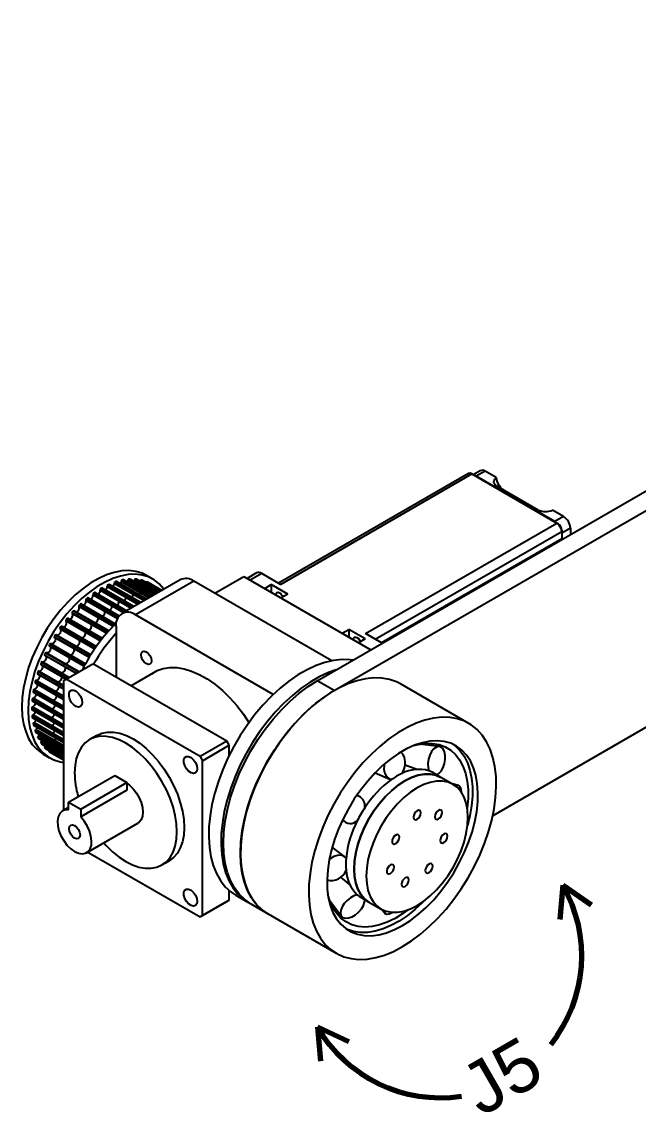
# Model space of a CAD drawing. Header units: millimetres. Extents: x 228 to 8791, y 273 to 5008.
# Drawn here: x 887.6 to 1066.4, y 679.2 to 996.6 of the extents above; entities that cross this region are included whole.
import ezdxf

# ---------------------------------------------------------------- set-up
doc = ezdxf.new("R2010")
doc.units = ezdxf.units.MM
doc.layers.add('Joint Direction', color=5, linetype='Continuous', lineweight=70)
doc.styles.get("Standard").update_dxf_attribs({"font": 'arial.ttf'})

msp = doc.modelspace()

# ---------------------------------------------------------------- linework, layer by layer
at = {"color": 7, "linetype": 'Continuous', "lineweight": 25}
for p, q in [((973.283, 805.497), (1304.385, 996.638)), ((978.232, 802.639), (1309.335, 993.781)), ((1017.149, 865.58), (962.055, 833.775)), ((962.641, 833.437), (1018.149, 865.481)), ((1018.149, 865.481), (1042.827, 851.234)), ((1020.602, 866.415), (1018.566, 865.24)), ((1022.002, 866.277), (1019.457, 864.807)), ((1042.226, 851.663), (1019.457, 864.807)), ((1025.197, 864.432), (1022.002, 866.277)), ((1037.429, 855.017), (1025.267, 862.038)), ((1044.771, 853.133), (1041.576, 854.977)), ((987.319, 819.19), (1042.827, 851.234)), ((1044.771, 853.133), (1042.226, 851.663)), ((1043.18, 851.03), (1042.827, 851.234)), ((990.147, 817.557), (1044.241, 848.785)), ((1046.751, 849.703), (1044.241, 848.254)), ((1044.241, 849.193), (1044.241, 846.744)), ((1046.751, 849.703), (1046.751, 847.909)), ((991.915, 816.537), (1044.241, 846.744)), ((1044.241, 847.152), (1044.287, 846.486)), ((1044.241, 846.744), (1044.25, 846.465)), ((918.544, 834.962), (926.183, 830.552)), ((918.936, 834.987), (926.4, 830.678)), ((926.407, 830.682), (918.957, 834.982)), ((920.43, 834.97), (927.133, 831.101)), ((925.529, 834.969), (923.691, 836.03)), ((943.572, 830.879), (951.999, 835.743)), ((951.999, 835.743), (988.838, 814.476)), ((955.661, 836.749), (952.959, 835.189)), ((957.161, 836.6), (953.837, 834.682)), ((962.641, 833.437), (957.161, 836.6)), ((910.278, 832.013), (910.283, 831.738)), ((910.278, 832.013), (919.495, 826.692)), ((910.348, 832.137), (919.637, 826.774)), ((910.777, 832.385), (920.067, 827.022)), ((920.095, 827.038), (910.826, 832.389)), ((912.373, 833.13), (912.353, 832.841)), ((912.353, 832.841), (921.25, 827.705)), ((912.373, 833.13), (921.511, 827.855)), ((912.451, 833.249), (921.653, 827.937)), ((912.877, 833.444), (922.035, 828.158)), ((922.056, 828.17), (912.919, 833.445)), ((914.449, 833.984), (914.404, 833.684)), ((914.404, 833.684), (923.006, 828.719)), ((914.449, 833.984), (923.288, 828.881)), ((914.533, 834.097), (923.428, 828.962)), ((914.953, 834.236), (923.758, 829.153)), ((923.774, 829.162), (914.987, 834.234)), ((916.483, 834.564), (916.413, 834.257)), ((916.413, 834.257), (924.507, 829.585)), ((916.483, 834.564), (924.807, 829.758)), ((933.503, 834.779), (916.533, 824.982)), ((916.571, 834.67), (924.943, 829.837)), ((916.98, 834.752), (925.219, 829.996)), ((925.229, 830.002), (917.007, 834.749)), ((918.451, 834.865), (918.358, 834.554)), ((918.358, 834.554), (925.736, 830.295)), ((918.451, 834.865), (926.052, 830.477)), ((920.217, 834.571), (920.101, 834.322)), ((920.333, 834.883), (920.217, 834.571)), ((920.217, 834.571), (926.681, 830.84)), ((920.333, 834.883), (927.008, 831.029)), ((937.503, 834.382), (920.532, 824.586)), ((920.801, 834.937), (927.29, 831.191)), ((927.293, 831.193), (920.815, 834.933)), ((921.97, 834.309), (921.955, 834.275)), ((922.108, 834.617), (921.97, 834.309)), ((921.97, 834.309), (927.33, 831.215)), ((922.108, 834.617), (927.666, 831.409)), ((922.207, 834.694), (927.782, 831.476)), ((922.554, 834.604), (922.562, 834.6)), ((922.554, 834.604), (927.877, 831.531)), ((927.878, 831.531), (922.562, 834.6)), ((923.756, 834.072), (923.692, 833.948)), ((923.756, 834.072), (928.018, 831.612)), ((923.857, 834.137), (928.125, 831.674)), ((924.176, 833.99), (924.178, 833.989)), ((924.176, 833.99), (928.156, 831.692)), ((928.157, 831.692), (924.178, 833.989)), ((977.49, 811.299), (937.503, 834.382)), ((958.027, 832.263), (959.936, 833.365)), ((964.709, 830.61), (959.936, 833.365)), ((959.936, 833.365), (959.936, 831.161)), ((906.119, 829.038), (906.174, 828.799)), ((906.119, 829.038), (915.367, 823.699)), ((906.172, 829.167), (915.432, 823.822)), ((906.174, 828.799), (915.291, 823.536)), ((906.592, 829.513), (915.708, 824.25)), ((915.736, 824.285), (906.656, 829.527)), ((908.185, 830.644), (908.215, 830.385)), ((908.185, 830.644), (917.263, 825.403)), ((908.215, 830.385), (917.054, 825.283)), ((908.247, 830.771), (917.404, 825.485)), ((908.674, 831.069), (917.876, 825.757)), ((917.912, 825.778), (908.731, 831.079)), ((910.283, 831.738), (919.259, 826.556)), ((915.763, 828.574), (915.758, 828.849)), ((917.833, 829.678), (917.853, 829.967)), ((919.884, 830.521), (919.929, 830.82)), ((921.893, 831.094), (921.963, 831.401)), ((923.838, 831.391), (923.931, 831.701)), ((925.581, 831.158), (925.697, 831.408)), ((925.697, 831.408), (925.813, 831.719)), ((927.534, 831.332), (927.588, 831.454)), ((964.709, 830.61), (962.8, 829.508)), ((902.58, 825.746), (912.737, 819.883)), ((912.78, 819.931), (902.658, 825.774)), ((904.101, 827.213), (904.18, 826.996)), ((904.101, 827.213), (914.174, 821.398)), ((904.145, 827.343), (914.273, 821.496)), ((904.18, 826.996), (914.066, 821.289)), ((904.553, 827.732), (914.673, 821.89)), ((914.713, 821.929), (904.624, 827.753)), ((911.654, 825.635), (911.599, 825.875)), ((913.696, 827.222), (913.665, 827.48)), ((900.299, 822.989), (900.424, 822.823)), ((900.299, 822.989), (910.435, 817.137)), ((900.323, 823.115), (910.51, 817.234)), ((900.424, 822.823), (910.384, 817.072)), ((900.695, 823.578), (910.878, 817.699)), ((910.924, 817.757), (900.78, 823.613)), ((902.154, 825.189), (902.256, 824.997)), ((902.154, 825.189), (912.264, 819.353)), ((902.188, 825.318), (912.351, 819.452)), ((902.256, 824.997), (912.186, 819.264)), ((909.66, 823.833), (909.581, 824.05)), ((960.519, 801.502), (920.532, 824.586)), ((898.556, 820.635), (898.702, 820.497)), ((898.556, 820.635), (908.708, 814.774)), ((898.57, 820.758), (908.773, 814.868)), ((898.702, 820.497), (908.682, 814.736)), ((898.918, 821.25), (909.118, 815.362)), ((909.166, 815.43), (899.009, 821.294)), ((905.904, 819.659), (905.779, 819.825)), ((907.737, 821.833), (907.634, 822.026)), ((914.876, 821.319), (914.876, 806.557)), ((980.513, 819.282), (982.422, 820.384)), ((987.195, 817.629), (982.422, 820.384)), ((982.422, 820.384), (982.422, 818.18)), ((992.161, 816.395), (987.319, 819.19)), ((895.764, 816.22), (905.973, 810.326)), ((895.864, 816.282), (896.04, 816.193)), ((895.864, 816.282), (906.023, 810.417)), ((896.04, 816.193), (906.029, 810.427)), ((896.945, 818.154), (897.11, 818.047)), ((896.945, 818.154), (907.104, 812.29)), ((896.949, 818.272), (907.158, 812.379)), ((897.11, 818.047), (907.099, 812.28)), ((897.268, 818.788), (907.477, 812.895)), ((907.526, 812.974), (897.365, 818.841)), ((904.182, 817.334), (904.036, 817.471)), ((987.195, 817.629), (985.286, 816.527)), ((894.17, 813.026), (903.409, 807.693)), ((894.177, 812.926), (903.325, 807.645)), ((894.422, 813.573), (904.008, 808.039)), ((894.522, 813.647), (894.714, 813.589)), ((894.522, 813.647), (904.122, 808.104)), ((894.714, 813.589), (904.168, 808.131)), ((895.477, 815.686), (905.685, 809.792)), ((895.48, 815.576), (905.641, 809.709)), ((901.52, 813.029), (901.344, 813.118)), ((902.591, 814.883), (902.425, 814.991)), ((893.042, 810.323), (900.504, 806.016)), ((893.054, 810.232), (900.431, 805.973)), ((893.257, 810.876), (901.09, 806.354)), ((893.354, 810.961), (893.561, 810.935)), ((893.354, 810.961), (901.212, 806.425)), ((893.561, 810.935), (901.293, 806.471)), ((900.194, 810.425), (900.002, 810.483)), ((900.38, 805.944), (908.158, 810.434)), ((947.049, 787.983), (908.158, 810.434)), ((1101.092, 810.691), (1024.222, 766.315)), ((892.107, 807.606), (899.673, 803.238)), ((892.122, 807.524), (899.673, 803.165)), ((892.281, 808.159), (899.673, 803.892)), ((892.376, 808.254), (892.594, 808.261)), ((892.376, 808.254), (899.673, 804.041)), ((892.594, 808.261), (899.673, 804.175)), ((899.041, 807.772), (898.835, 807.797)), ((926.927, 808.455), (919.257, 804.027)), ((891.374, 804.904), (899.673, 800.113)), ((891.391, 804.832), (899.673, 800.051)), ((891.506, 805.452), (899.673, 800.738)), ((891.597, 805.555), (891.824, 805.595)), ((891.597, 805.555), (899.673, 800.893)), ((891.824, 805.595), (899.673, 801.064)), ((898.074, 805.097), (897.856, 805.09)), ((899.673, 805.536), (900.38, 805.944)), ((899.673, 805.536), (899.673, 767.896)), ((939.271, 783.493), (900.38, 805.944)), ((978.232, 802.639), (973.283, 805.497)), ((1017.28, 793.115), (997.481, 804.545)), ((890.588, 800.185), (899.673, 794.941)), ((890.668, 800.303), (890.907, 800.406)), ((890.668, 800.303), (899.673, 795.104)), ((890.851, 802.248), (899.673, 797.155)), ((890.87, 802.185), (899.673, 797.104)), ((890.907, 800.406), (899.673, 795.345)), ((890.94, 802.785), (899.673, 797.743)), ((891.025, 802.895), (891.26, 802.967)), ((891.025, 802.895), (899.673, 797.903)), ((891.26, 802.967), (899.673, 798.111)), ((897.304, 802.432), (897.077, 802.392)), ((890.456, 797.683), (899.673, 792.362)), ((890.456, 797.188), (899.673, 791.867)), ((890.477, 797.143), (899.673, 791.834)), ((890.528, 797.806), (890.769, 797.939)), ((890.528, 797.806), (899.673, 792.527)), ((890.544, 799.667), (899.673, 794.396)), ((890.564, 799.613), (899.673, 794.354)), ((890.769, 797.939), (899.673, 792.799)), ((896.387, 797.242), (896.148, 797.139)), ((896.74, 799.804), (896.505, 799.732)), ((890.544, 795.306), (899.673, 790.035)), ((890.588, 794.839), (899.673, 789.594)), ((890.608, 795.432), (890.848, 795.594)), ((890.608, 795.432), (899.673, 790.199)), ((890.609, 794.802), (899.673, 789.569)), ((890.848, 795.594), (899.673, 790.5)), ((896.249, 794.775), (896.008, 794.642)), ((890.851, 793.078), (899.673, 787.985)), ((890.907, 793.207), (891.144, 793.396)), ((890.907, 793.207), (899.673, 788.147)), ((890.94, 792.645), (899.673, 787.604)), ((890.959, 792.616), (899.673, 787.586)), ((891.144, 793.396), (899.673, 788.472)), ((891.374, 791.026), (899.673, 786.235)), ((891.421, 791.156), (891.652, 791.37)), ((891.421, 791.156), (899.673, 786.392)), ((891.506, 790.631), (899.673, 785.917)), ((891.523, 790.609), (899.673, 785.905)), ((891.652, 791.37), (899.673, 786.739)), ((896.329, 792.43), (896.088, 792.268)), ((892.107, 789.171), (899.673, 784.804)), ((892.144, 789.301), (892.367, 789.537)), ((892.144, 789.301), (899.673, 784.955)), ((892.281, 788.819), (899.673, 784.552)), ((892.296, 788.804), (899.673, 784.545)), ((892.367, 789.537), (899.673, 785.319)), ((893.042, 787.534), (899.673, 783.706)), ((893.07, 787.662), (893.281, 787.918)), ((893.07, 787.662), (899.673, 783.85)), ((893.44, 788.143), (893.281, 787.918)), ((893.281, 787.918), (899.673, 784.228)), ((896.624, 790.232), (896.387, 790.044)), ((897.132, 788.206), (896.901, 787.992)), ((909.326, 789.634), (907.205, 788.41)), ((947.049, 787.983), (939.271, 783.493)), ((947.756, 786.758), (947.049, 787.983)), ((893.257, 787.229), (899.673, 783.525)), ((893.268, 787.219), (899.673, 783.521)), ((893.757, 784.178), (895.595, 783.116)), ((894.17, 786.133), (899.673, 782.956)), ((894.187, 786.257), (894.385, 786.53)), ((894.187, 786.257), (899.673, 783.09)), ((894.407, 786.561), (894.385, 786.53)), ((894.385, 786.53), (899.673, 783.478)), ((894.422, 785.877), (894.429, 785.872)), ((894.422, 785.877), (899.673, 782.846)), ((894.429, 785.872), (899.673, 782.845)), ((895.477, 784.982), (899.673, 782.56)), ((895.484, 785.102), (895.559, 785.22)), ((895.484, 785.102), (899.673, 782.683)), ((895.764, 784.78), (895.766, 784.778)), ((895.764, 784.78), (899.673, 782.523)), ((895.766, 784.778), (899.673, 782.523)), ((897.847, 786.373), (897.624, 786.137)), ((898.761, 784.754), (898.55, 784.498)), ((898.761, 784.754), (898.92, 784.98)), ((939.978, 782.268), (947.756, 786.758)), ((947.756, 783.915), (947.756, 786.758)), ((1008.736, 786.382), (1002.961, 787.084)), ((896.947, 784.096), (896.944, 784.098)), ((896.947, 784.096), (899.673, 782.523)), ((899.673, 783.101), (899.667, 783.093)), ((939.271, 783.493), (939.978, 782.268)), ((939.978, 737.358), (939.978, 782.268)), ((901.087, 770.265), (914.522, 778.021)), ((914.522, 778.021), (918.058, 775.979)), ((990.079, 778.761), (994.309, 776.955)), ((1002.231, 779.777), (998.792, 780.955)), ((1005.676, 779.342), (1005.652, 779.355)), ((1009.179, 777.449), (1006.793, 778.827)), ((904.623, 768.224), (918.058, 775.979)), ((918.058, 775.979), (918.058, 773.724)), ((1012.714, 775.408), (1009.179, 777.449)), ((1014.29, 775.102), (1012.492, 775.537)), ((918.058, 773.724), (904.623, 765.969)), ((985.405, 771.98), (984.759, 772.246)), ((901.087, 768.712), (899.355, 767.713)), ((901.087, 770.265), (904.623, 768.224)), ((901.087, 768.01), (901.087, 770.265)), ((904.623, 768.224), (904.623, 765.969)), ((906.355, 755.588), (921.204, 764.16)), ((980.594, 765.032), (981.148, 764.605)), ((906.67, 755.77), (939.271, 736.95)), ((981.29, 754.406), (977.612, 757.166)), ((928.203, 752.036), (930.325, 753.26)), ((980.066, 748.522), (982.808, 746.132)), ((947.756, 741.849), (947.756, 744.611)), ((949.756, 743.186), (953.327, 741.125)), ((984.883, 743.381), (984.906, 743.368)), ((939.271, 736.95), (947.049, 741.44)), ((947.756, 741.849), (939.978, 737.358)), ((947.049, 741.44), (947.756, 741.849)), ((954.034, 740.717), (978.783, 726.43)), ((976.846, 741.843), (980.34, 737.197)), ((985.912, 742.657), (988.298, 741.279)), ((988.298, 741.279), (991.834, 739.238)), ((939.978, 737.358), (939.271, 736.95)), ((991.602, 739.372), (992.884, 738.026))]:
    msp.add_line(p, q, dxfattribs=at)
at = {"color": 7, "linetype": 'Continuous', "lineweight": 25, "flags": 128}
for points in [[(1019.457, 864.807), (1019.07, 864.986), (1018.933, 865.028)], [(1025.267, 862.038), (1024.882, 862.335), (1024.639, 862.692), (1024.548, 863.098), (1024.614, 863.535), (1024.833, 863.985), (1025.197, 864.432)], [(1042.75, 851.279), (1042.612, 851.396), (1042.226, 851.663)], [(923.691, 836.03), (922.428, 836.646), (920.603, 837.194), (918.639, 837.425), (916.559, 837.335), (914.387, 836.926), (912.148, 836.203), (909.87, 835.174), (907.578, 833.851), (905.299, 832.249), (903.061, 830.388), (900.889, 828.289), (898.808, 825.977), (896.844, 823.478), (895.02, 820.823), (893.356, 818.042), (891.872, 815.169), (890.586, 812.235), (889.512, 809.277), (888.664, 806.329), (888.05, 803.424), (887.68, 800.598), (887.556, 797.884)], [(928.757, 832.039), (928.7, 832.116), (927.414, 833.564), (925.93, 834.725), (924.266, 835.584), (922.442, 836.133), (920.478, 836.363), (918.397, 836.274), (916.225, 835.865), (913.987, 835.142), (911.708, 834.113), (909.416, 832.789), (907.138, 831.188), (904.899, 829.327), (902.727, 827.228), (900.647, 824.915), (898.683, 822.417), (896.858, 819.762), (895.194, 816.981), (893.71, 814.107), (892.424, 811.174), (891.351, 808.216), (890.502, 805.267), (889.889, 802.363), (889.518, 799.537), (889.394, 796.822)], [(918.936, 834.987), (918.948, 834.986), (918.957, 834.982)], [(916.413, 834.257), (916.278, 833.884), (916.098, 833.593)], [(918.358, 834.554), (918.196, 834.183), (918.141, 834.094)], [(920.801, 834.937), (920.813, 834.934), (920.815, 834.933)], [(923.857, 834.137), (923.845, 834.14), (923.833, 834.14), (923.819, 834.135), (923.805, 834.128), (923.791, 834.117), (923.778, 834.104), (923.766, 834.089), (923.756, 834.072)], [(924.437, 831.819), (924.428, 831.822), (924.416, 831.823)], [(924.437, 831.819), (924.428, 831.822), (924.416, 831.823)], [(921.578, 830.429), (921.758, 830.72), (921.893, 831.094)], [(921.578, 830.429), (921.758, 830.72), (921.893, 831.094)], [(923.622, 830.93), (923.676, 831.02), (923.838, 831.391)], [(923.622, 830.93), (923.676, 831.02), (923.838, 831.391)], [(926.295, 831.769), (926.293, 831.77), (926.281, 831.773)], [(926.295, 831.769), (926.293, 831.77), (926.281, 831.773)], [(961.262, 830.396), (961.343, 830.817), (961.572, 831.082), (961.917, 831.149), (962.322, 831.008), (962.728, 830.68), (963.072, 830.216), (963.272, 829.78)], [(902.58, 825.746), (902.594, 825.759), (902.607, 825.769), (902.621, 825.775), (902.635, 825.779), (902.647, 825.778), (902.658, 825.774), (902.658, 825.774)], [(900.695, 823.578), (900.708, 823.592), (900.721, 823.603), (900.735, 823.611), (900.749, 823.616), (900.762, 823.618), (900.774, 823.616), (900.78, 823.613)], [(898.702, 820.497), (898.83, 820.271), (898.851, 819.949), (898.762, 819.58), (898.576, 819.216), (898.32, 818.911), (898.032, 818.711), (897.753, 818.643), (897.7, 818.647)], [(898.918, 821.25), (898.93, 821.265), (898.943, 821.278), (898.957, 821.288), (898.971, 821.294), (898.984, 821.298), (898.997, 821.298), (899.008, 821.294), (899.009, 821.294)], [(906.26, 820.45), (906.254, 820.452), (906.242, 820.454), (906.229, 820.453), (906.215, 820.448), (906.201, 820.439), (906.188, 820.428), (906.175, 820.414)], [(906.26, 820.45), (906.254, 820.452), (906.242, 820.454), (906.229, 820.453), (906.215, 820.448), (906.201, 820.439), (906.188, 820.428), (906.175, 820.414)], [(895.764, 816.22), (895.774, 816.237), (895.786, 816.252), (895.8, 816.265), (895.813, 816.275), (895.827, 816.282), (895.841, 816.285), (895.853, 816.285), (895.864, 816.282)], [(897.11, 818.047), (897.265, 817.853), (897.316, 817.553), (897.256, 817.191), (897.094, 816.82), (896.854, 816.495), (896.57, 816.262), (896.285, 816.156), (896.04, 816.193)], [(896.949, 818.272), (896.94, 818.255), (896.933, 818.237), (896.928, 818.219), (896.926, 818.202), (896.927, 818.187), (896.931, 818.173), (896.937, 818.162), (896.945, 818.154)], [(897.268, 818.788), (897.279, 818.804), (897.292, 818.818), (897.306, 818.83), (897.32, 818.838), (897.333, 818.843), (897.346, 818.845), (897.358, 818.843), (897.365, 818.841)], [(903.18, 815.483), (903.234, 815.479), (903.512, 815.547), (903.8, 815.748), (904.056, 816.052), (904.242, 816.416), (904.331, 816.786), (904.31, 817.107), (904.182, 817.334)], [(903.18, 815.483), (903.234, 815.479), (903.512, 815.547), (903.8, 815.748), (904.056, 816.052), (904.242, 816.416), (904.331, 816.786), (904.31, 817.107), (904.182, 817.334)], [(904.489, 818.13), (904.488, 818.13), (904.477, 818.134), (904.464, 818.134), (904.451, 818.131), (904.437, 818.124), (904.423, 818.114), (904.41, 818.101), (904.398, 818.086)], [(904.489, 818.13), (904.488, 818.13), (904.477, 818.134), (904.464, 818.134), (904.451, 818.131), (904.437, 818.124), (904.423, 818.114), (904.41, 818.101), (904.398, 818.086)], [(983.748, 817.415), (983.829, 817.836), (984.058, 818.101), (984.403, 818.168), (984.808, 818.027), (985.214, 817.699), (985.558, 817.235), (985.758, 816.8)], [(894.17, 813.026), (894.163, 813.008), (894.158, 812.99), (894.157, 812.973), (894.158, 812.958), (894.161, 812.944), (894.168, 812.934), (894.176, 812.926), (894.177, 812.926)], [(895.815, 815.382), (895.845, 815.338), (895.926, 815.063), (895.896, 814.713), (895.76, 814.339), (895.538, 813.996), (895.262, 813.734), (894.974, 813.591), (894.714, 813.589)], [(895.477, 815.686), (895.469, 815.668), (895.463, 815.65), (895.46, 815.632), (895.459, 815.616), (895.462, 815.601), (895.466, 815.589), (895.474, 815.58), (895.48, 815.576)], [(901.344, 813.118), (901.333, 813.122), (901.321, 813.122), (901.307, 813.118), (901.293, 813.111), (901.28, 813.101), (901.266, 813.088), (901.254, 813.073), (901.244, 813.056)], [(901.344, 813.118), (901.333, 813.122), (901.321, 813.122), (901.307, 813.118), (901.293, 813.111), (901.28, 813.101), (901.266, 813.088), (901.254, 813.073), (901.244, 813.056)], [(901.52, 813.029), (901.765, 812.993), (902.051, 813.098), (902.334, 813.331), (902.574, 813.657), (902.736, 814.027), (902.796, 814.389), (902.745, 814.689), (902.591, 814.883)], [(901.52, 813.029), (901.765, 812.993), (902.051, 813.098), (902.334, 813.331), (902.574, 813.657), (902.736, 814.027), (902.796, 814.389), (902.745, 814.689), (902.591, 814.883)], [(902.425, 814.991), (902.417, 814.999), (902.411, 815.009), (902.407, 815.023), (902.406, 815.039), (902.408, 815.056), (902.413, 815.073), (902.42, 815.091), (902.429, 815.109)], [(902.425, 814.991), (902.417, 814.999), (902.411, 815.009), (902.407, 815.023), (902.406, 815.039), (902.408, 815.056), (902.413, 815.073), (902.42, 815.091), (902.429, 815.109)], [(902.845, 815.677), (902.838, 815.68), (902.826, 815.682), (902.813, 815.68), (902.8, 815.675), (902.786, 815.666), (902.772, 815.655), (902.759, 815.641), (902.748, 815.625)], [(902.845, 815.677), (902.838, 815.68), (902.826, 815.682), (902.813, 815.68), (902.8, 815.675), (902.786, 815.666), (902.772, 815.655), (902.759, 815.641), (902.748, 815.625)], [(923.665, 813.867), (924.233, 813.409), (924.715, 812.759), (925.037, 812.017), (925.15, 811.295), (925.037, 810.704), (924.715, 810.334), (924.233, 810.24), (923.665, 810.438), (923.097, 810.896), (922.615, 811.546), (922.293, 812.288), (922.18, 813.01), (922.293, 813.601), (922.615, 813.971), (923.097, 814.065), (923.665, 813.867)], [(893.042, 810.323), (893.037, 810.305), (893.034, 810.287), (893.033, 810.271), (893.036, 810.257), (893.041, 810.245), (893.049, 810.236), (893.054, 810.232)], [(899.657, 809.762), (899.656, 809.762), (899.648, 809.77), (899.642, 809.781), (899.638, 809.794), (899.637, 809.81), (899.638, 809.827), (899.643, 809.845), (899.65, 809.863)], [(899.657, 809.762), (899.656, 809.762), (899.648, 809.77), (899.642, 809.781), (899.638, 809.794), (899.637, 809.81), (899.638, 809.827), (899.643, 809.845), (899.65, 809.863)], [(900.194, 810.425), (900.454, 810.428), (900.743, 810.57), (901.018, 810.832), (901.24, 811.176), (901.376, 811.549), (901.406, 811.899), (901.325, 812.174), (901.295, 812.219)], [(900.194, 810.425), (900.454, 810.428), (900.743, 810.57), (901.018, 810.832), (901.24, 811.176), (901.376, 811.549), (901.406, 811.899), (901.325, 812.174), (901.295, 812.219)], [(900.96, 812.412), (900.954, 812.416), (900.947, 812.426), (900.942, 812.438), (900.939, 812.452), (900.94, 812.469), (900.943, 812.486), (900.949, 812.504), (900.957, 812.522)], [(900.96, 812.412), (900.954, 812.416), (900.947, 812.426), (900.942, 812.438), (900.939, 812.452), (900.94, 812.469), (900.943, 812.486), (900.949, 812.504), (900.957, 812.522)], [(983.654, 811.484), (982.806, 811.594), (980.477, 811.661), (978.04, 811.4), (975.52, 810.814), (972.938, 809.907), (970.32, 808.689), (967.689, 807.17), (965.071, 805.365), (962.49, 803.292), (959.969, 800.968), (957.533, 798.416), (955.203, 795.66), (953.003, 792.725), (950.952, 789.639), (949.07, 786.43), (947.373, 783.129), (945.879, 779.767), (944.601, 776.374), (943.55, 772.982), (942.737, 769.624), (942.17, 766.33), (941.853, 763.132), (941.789, 760.058), (941.98, 757.139), (942.422, 754.4), (943.113, 751.868), (944.046, 749.566), (945.212, 747.516), (946.6, 745.737), (948.197, 744.246), (949.756, 743.186)], [(892.107, 807.606), (892.103, 807.588), (892.101, 807.571), (892.102, 807.556), (892.106, 807.542), (892.113, 807.532), (892.121, 807.524), (892.122, 807.524)], [(898.534, 807.068), (898.529, 807.072), (898.521, 807.081), (898.516, 807.093), (898.514, 807.108), (898.514, 807.124), (898.517, 807.141), (898.522, 807.159)], [(898.534, 807.068), (898.529, 807.072), (898.521, 807.081), (898.516, 807.093), (898.514, 807.108), (898.514, 807.124), (898.517, 807.141), (898.522, 807.159)], [(925.238, 807.48), (926.819, 808.406), (928.574, 809.023), (930.476, 809.32), (932.501, 809.293), (934.623, 808.941), (936.817, 808.27), (939.054, 807.288), (941.307, 806.007), (943.548, 804.443), (945.749, 802.615), (947.882, 800.547), (949.921, 798.263), (951.841, 795.793), (953.478, 793.388)], [(978.739, 808.647), (976.509, 807.846), (973.891, 806.627), (971.26, 805.109), (968.642, 803.304), (966.06, 801.23), (963.54, 798.906), (961.103, 796.354), (958.774, 793.598), (956.574, 790.663), (954.523, 787.577), (952.641, 784.369), (950.944, 781.068), (949.45, 777.705), (948.172, 774.312), (947.121, 770.921), (946.308, 767.563), (945.741, 764.269), (945.423, 761.07), (945.36, 757.997), (945.55, 755.077), (945.993, 752.339), (946.684, 749.807), (947.617, 747.505), (948.783, 745.455), (950.171, 743.676), (951.768, 742.184), (953.56, 740.994), (953.684, 740.927)], [(954.034, 740.717), (954.033, 740.718), (952.239, 741.968), (950.647, 743.527), (949.274, 745.38), (948.131, 747.51), (947.231, 749.895), (946.582, 752.513), (946.19, 755.338), (946.059, 758.344), (946.19, 761.501), (946.582, 764.779), (947.231, 768.146), (948.131, 771.57), (949.274, 775.019), (950.647, 778.458), (952.239, 781.854), (954.033, 785.176), (956.012, 788.391), (958.158, 791.467), (960.45, 794.376), (962.865, 797.089), (965.38, 799.581), (967.972, 801.826), (970.614, 803.805), (973.283, 805.497)], [(997.481, 804.545), (996.285, 805.155), (994.234, 805.873), (992.034, 806.267), (989.704, 806.334), (987.268, 806.073), (984.747, 805.487), (982.166, 804.58), (979.548, 803.362), (976.917, 801.843), (974.299, 800.038), (971.717, 797.965), (969.197, 795.641), (966.76, 793.089), (964.431, 790.333), (962.231, 787.398), (960.18, 784.312), (958.297, 781.103), (956.601, 777.802), (955.107, 774.439), (953.828, 771.047), (952.778, 767.655), (951.965, 764.297), (951.397, 761.003), (951.08, 757.805), (951.017, 754.731), (951.207, 751.812), (951.65, 749.073), (952.341, 746.541), (953.274, 744.239), (954.44, 742.189), (955.828, 740.41), (957.425, 738.919), (958.984, 737.859)], [(905.103, 799.192), (904.972, 798.457), (904.596, 797.972), (904.026, 797.804), (903.338, 797.975), (902.627, 798.462), (901.987, 799.199), (901.506, 800.087), (901.247, 801.005), (901.247, 801.83), (901.506, 802.451), (901.987, 802.783), (902.627, 802.781), (903.338, 802.447), (904.026, 801.824), (904.596, 800.998), (904.972, 800.079), (905.103, 799.192)], [(958.984, 737.859), (958.982, 737.86), (957.188, 739.11), (955.597, 740.67), (954.223, 742.523), (953.081, 744.652), (952.181, 747.037), (951.532, 749.655), (951.14, 752.481), (951.009, 755.486), (951.14, 758.643), (951.532, 761.921), (952.181, 765.289), (953.081, 768.713), (954.223, 772.161), (955.597, 775.6), (957.188, 778.997), (958.982, 782.319), (960.962, 785.533), (963.108, 788.61), (965.399, 791.519), (967.814, 794.232), (970.33, 796.723), (972.921, 798.969), (975.564, 800.947), (978.232, 802.639)], [(887.556, 797.884), (887.68, 795.313), (888.05, 792.915), (888.664, 790.718), (889.512, 788.749), (890.586, 787.031), (891.872, 785.582), (893.356, 784.422), (893.757, 784.178)], [(889.394, 796.822), (889.518, 794.251), (889.889, 791.853), (890.502, 789.657), (891.351, 787.688), (892.424, 785.969), (893.71, 784.521), (895.194, 783.361), (896.858, 782.501), (898.683, 781.953), (899.673, 781.794)], [(998.031, 728.336), (1000.659, 729.999), (1003.262, 731.941), (1005.816, 734.142), (1008.297, 736.583), (1010.683, 739.24), (1012.95, 742.089), (1015.078, 745.103), (1017.047, 748.254), (1018.839, 751.513), (1020.436, 754.848), (1021.824, 758.23), (1022.99, 761.626), (1023.923, 765.005), (1024.614, 768.335), (1025.056, 771.585), (1025.247, 774.724), (1025.183, 777.724), (1024.866, 780.557), (1024.299, 783.195), (1023.486, 785.615), (1022.435, 787.793), (1021.157, 789.71), (1019.663, 791.347), (1017.966, 792.69), (1016.084, 793.725), (1014.033, 794.443), (1011.833, 794.837), (1009.503, 794.904), (1007.067, 794.643), (1004.546, 794.057), (1001.965, 793.15), (999.347, 791.932), (996.716, 790.413), (994.098, 788.609), (991.516, 786.535), (988.996, 784.211), (986.559, 781.659), (984.23, 778.903), (982.03, 775.968), (979.979, 772.882), (978.096, 769.673), (976.4, 766.372), (974.906, 763.01), (973.627, 759.617), (972.577, 756.226), (971.764, 752.867), (971.196, 749.574), (970.879, 746.375), (970.816, 743.302), (971.006, 740.382), (971.449, 737.643), (972.14, 735.111), (973.073, 732.81), (974.239, 730.76), (975.627, 728.981), (977.224, 727.489), (979.015, 726.299), (980.984, 725.421), (983.112, 724.864), (985.38, 724.633), (987.765, 724.73), (990.247, 725.154), (992.801, 725.902), (995.404, 726.966), (998.031, 728.336)], [(892.07, 791.975), (891.908, 791.674), (891.652, 791.37)], [(909.326, 789.634), (910.786, 790.27), (912.401, 790.583), (914.143, 790.57), (915.982, 790.229), (917.887, 789.567), (919.825, 788.595), (921.764, 787.329), (923.669, 785.792), (925.508, 784.009), (927.25, 782.011), (928.865, 779.833), (930.325, 777.511), (931.606, 775.085), (932.685, 772.597), (933.544, 770.089), (934.169, 767.605), (934.548, 765.186), (934.675, 762.875), (934.548, 760.71), (934.169, 758.729), (933.544, 756.965), (932.685, 755.45), (931.606, 754.208), (930.325, 753.261), (930.325, 753.26)], [(892.281, 788.819), (892.288, 788.809), (892.296, 788.804)], [(892.658, 789.955), (892.607, 789.862), (892.367, 789.537)], [(897.132, 788.206), (897.388, 788.51), (897.55, 788.811)], [(897.132, 788.206), (897.388, 788.51), (897.55, 788.811)], [(911.303, 758.445), (912.021, 757.661), (913.861, 755.878), (915.766, 754.341), (917.704, 753.075), (919.642, 752.103), (921.547, 751.441), (923.387, 751.1), (925.129, 751.086), (926.744, 751.4), (928.204, 752.036), (929.485, 752.983), (930.564, 754.225), (931.423, 755.741), (932.047, 757.504), (932.426, 759.485), (932.553, 761.65), (932.426, 763.962), (932.047, 766.38), (931.423, 768.865), (930.564, 771.372), (929.485, 773.86), (928.204, 776.286), (926.744, 778.608), (925.129, 780.786), (923.387, 782.784), (921.547, 784.567), (919.642, 786.104), (917.704, 787.37), (915.766, 788.342), (913.861, 789.004), (912.021, 789.345), (910.279, 789.359), (908.664, 789.045), (907.204, 788.409), (905.923, 787.462), (904.844, 786.22), (903.985, 784.704), (903.361, 782.941), (902.982, 780.96), (902.855, 778.795), (902.855, 778.795)], [(998.031, 734.468), (1000.361, 735.956), (1002.663, 737.714), (1004.914, 739.722), (1007.086, 741.957), (1009.156, 744.393), (1011.1, 747.004), (1012.895, 749.76), (1014.523, 752.629), (1015.963, 755.58), (1017.2, 758.577), (1018.22, 761.588), (1019.012, 764.579), (1019.565, 767.515), (1019.875, 770.364), (1019.937, 773.092), (1019.751, 775.669), (1019.319, 778.067), (1018.645, 780.257), (1017.738, 782.215), (1016.608, 783.919), (1015.267, 785.349), (1013.731, 786.489), (1012.017, 787.327), (1010.145, 787.852), (1008.135, 788.06), (1006.011, 787.946), (1003.797, 787.514), (1001.517, 786.767), (999.198, 785.715), (996.865, 784.368), (994.546, 782.743), (992.266, 780.857), (990.051, 778.733), (987.927, 776.394), (985.918, 773.866), (984.045, 771.179), (982.331, 768.362), (980.795, 765.449), (979.455, 762.471), (978.325, 759.462), (977.418, 756.457), (976.744, 753.489), (976.312, 750.593), (976.126, 747.8), (976.188, 745.144), (976.498, 742.653), (977.051, 740.356), (977.842, 738.279), (978.862, 736.445), (980.1, 734.876), (981.54, 733.589), (983.167, 732.599), (984.963, 731.916), (986.907, 731.549), (988.977, 731.502), (991.149, 731.775), (993.399, 732.366), (995.702, 733.267), (998.031, 734.468)], [(893.257, 787.229), (893.265, 787.22), (893.268, 787.219)], [(895.477, 784.982), (895.469, 784.99), (895.463, 785.002), (895.46, 785.016), (895.459, 785.032), (895.462, 785.049), (895.466, 785.067), (895.474, 785.085), (895.484, 785.102)], [(897.776, 785.64), (897.769, 785.646), (897.762, 785.656)], [(897.776, 785.64), (897.769, 785.646), (897.762, 785.656)], [(897.847, 786.373), (898.088, 786.698), (898.138, 786.791)], [(897.847, 786.373), (898.088, 786.698), (898.138, 786.791)], [(997.902, 778.573), (998.452, 779.657), (998.776, 780.851), (998.846, 782.056), (998.656, 783.172), (998.222, 784.104), (997.58, 784.775), (997.552, 784.795)], [(1001.247, 786.66), (1002.605, 787.011), (1004.736, 787.32), (1006.767, 787.306), (1008.671, 786.968), (1010.428, 786.312), (1012.015, 785.344), (1013.412, 784.078), (1014.604, 782.527), (1015.575, 780.711), (1016.314, 778.653), (1016.811, 776.376), (1017.061, 773.909), (1017.061, 771.282), (1016.824, 768.626)], [(1007.968, 778.148), (1008.564, 778.54), (1009.236, 779.293), (1009.797, 780.287), (1010.2, 781.44), (1010.413, 782.655), (1010.417, 783.832), (1010.211, 784.87), (1009.814, 785.684), (1009.257, 786.206), (1008.589, 786.392), (1007.864, 786.226), (1007.144, 785.722), (1006.488, 784.922), (1005.951, 783.894), (1005.579, 782.723), (1005.402, 781.507), (1005.435, 780.348), (1005.676, 779.342), (1005.676, 779.342)], [(1012.76, 787.011), (1013.315, 786.588), (1014.707, 785.229), (1015.891, 783.591), (1016.856, 781.694), (1017.588, 779.559), (1018.082, 777.211), (1018.33, 774.675), (1018.33, 771.98), (1018.082, 769.158), (1017.588, 766.24), (1016.899, 763.411)], [(898.748, 784.055), (898.745, 784.057), (898.737, 784.065)], [(898.748, 784.055), (898.745, 784.057), (898.737, 784.065)], [(938.436, 779.949), (938.305, 779.214), (937.929, 778.729), (937.359, 778.561), (936.671, 778.732), (935.96, 779.219), (935.32, 779.956), (934.839, 780.844), (934.58, 781.763), (934.58, 782.588), (934.839, 783.208), (935.32, 783.54), (935.96, 783.539), (936.671, 783.204), (937.359, 782.581), (937.929, 781.755), (938.305, 780.836), (938.436, 779.949)], [(992.728, 781.264), (992.67, 780.899), (992.646, 779.703), (992.881, 778.613), (993.354, 777.721), (994.027, 777.102), (994.843, 776.807)], [(983.972, 750.84), (984.099, 753.139), (984.476, 755.544), (985.096, 758.014), (985.951, 760.508), (987.024, 762.982), (988.297, 765.394), (989.75, 767.703), (991.355, 769.869), (993.088, 771.856), (994.917, 773.628), (996.811, 775.157), (998.738, 776.416), (1000.666, 777.382), (1002.56, 778.041), (1004.389, 778.38), (1006.121, 778.393), (1007.727, 778.081), (1009.179, 777.449)], [(1009.179, 777.449), (1007.727, 778.081), (1006.121, 778.393), (1004.389, 778.38), (1002.56, 778.041), (1000.666, 777.382), (998.738, 776.416), (996.811, 775.157), (994.917, 773.628), (993.088, 771.856), (991.355, 769.869), (989.75, 767.703), (988.297, 765.394), (987.024, 762.982), (985.951, 760.508), (985.096, 758.014), (984.476, 755.544), (984.099, 753.139), (983.972, 750.84), (984.099, 748.687), (984.476, 746.717), (985.096, 744.964), (985.951, 743.457), (987.024, 742.221), (988.297, 741.28), (988.298, 741.279)], [(1006.793, 778.827), (1006.428, 779.023), (1005.676, 779.342)], [(918.058, 775.72), (918.805, 775.159), (919.852, 774.133), (920.79, 772.91), (921.574, 771.552), (922.164, 770.128), (922.53, 768.709), (922.654, 767.365), (922.53, 766.165), (922.164, 765.168), (921.574, 764.425), (921.204, 764.16)], [(1002.274, 740.272), (1004.201, 741.531), (1006.096, 743.059), (1007.925, 744.832), (1009.657, 746.819), (1011.263, 748.985), (1012.715, 751.294), (1013.989, 753.706), (1015.062, 756.18), (1015.916, 758.673), (1016.537, 761.144), (1016.914, 763.549), (1017.04, 765.848), (1016.914, 768), (1016.537, 769.97), (1015.916, 771.724), (1015.062, 773.231), (1013.989, 774.466), (1012.715, 775.408), (1011.263, 776.04), (1009.657, 776.352), (1007.925, 776.339), (1006.096, 776), (1004.201, 775.341), (1002.274, 774.375), (1000.347, 773.116), (998.452, 771.587), (996.623, 769.815), (994.891, 767.828), (993.285, 765.662), (991.833, 763.353), (990.559, 760.941), (989.486, 758.467), (988.632, 755.973), (988.011, 753.503), (987.634, 751.098), (987.508, 748.799), (987.634, 746.646), (988.011, 744.676), (988.632, 742.923), (989.486, 741.415), (990.559, 740.18), (991.833, 739.239), (993.285, 738.606), (994.891, 738.294), (996.623, 738.308), (998.452, 738.647), (1000.347, 739.305), (1002.274, 740.272)], [(1015.161, 773.087), (1015.161, 773.156), (1015.069, 774.067), (1014.8, 774.725), (1014.378, 775.075), (1013.837, 775.087), (1013.452, 774.918)], [(901.087, 768.01), (900.074, 767.984), (899.209, 767.621), (898.539, 766.94), (898.098, 765.977), (897.911, 764.783), (897.987, 763.422), (898.323, 761.967), (898.9, 760.495), (899.688, 759.085), (900.645, 757.811), (901.72, 756.742), (902.855, 755.935), (903.99, 755.432), (905.064, 755.26), (906.021, 755.429), (906.809, 755.93), (907.386, 756.735), (907.722, 757.802), (907.799, 759.075), (907.612, 760.485), (907.171, 761.956), (906.5, 763.412), (905.636, 764.773), (904.623, 765.969)], [(1002.274, 765.274), (1002.683, 765.605), (1003.03, 766.073), (1003.262, 766.607), (1003.344, 767.127), (1003.262, 767.552), (1003.03, 767.819), (1002.683, 767.887), (1002.274, 767.744), (1001.865, 767.414), (1001.518, 766.946), (1001.286, 766.412), (1001.205, 765.892), (1001.286, 765.466), (1001.518, 765.2), (1001.865, 765.132), (1002.274, 765.274)], [(1008.493, 765.406), (1008.903, 765.736), (1009.25, 766.204), (1009.482, 766.739), (1009.563, 767.259), (1009.482, 767.684), (1009.25, 767.951), (1008.903, 768.018), (1008.493, 767.876), (1008.084, 767.546), (1007.737, 767.078), (1007.505, 766.543), (1007.424, 766.024), (1007.505, 765.598), (1007.737, 765.331), (1008.084, 765.264), (1008.493, 765.406)], [(904.431, 760.74), (904.311, 760.113), (903.97, 759.719), (903.458, 759.62), (902.855, 759.83), (902.252, 760.317), (901.74, 761.007), (901.398, 761.794), (901.278, 762.56), (901.398, 763.188), (901.74, 763.581), (902.252, 763.68), (902.855, 763.471), (903.458, 762.984), (903.97, 762.294), (904.311, 761.506), (904.431, 760.74)], [(996.055, 758.225), (996.464, 758.556), (996.811, 759.024), (997.043, 759.558), (997.124, 760.078), (997.043, 760.503), (996.811, 760.77), (996.464, 760.838), (996.055, 760.695), (995.645, 760.365), (995.298, 759.897), (995.066, 759.363), (994.985, 758.843), (995.066, 758.417), (995.298, 758.15), (995.645, 758.083), (996.055, 758.225)], [(1010.03, 758.521), (1010.439, 758.852), (1010.786, 759.32), (1011.018, 759.854), (1011.099, 760.374), (1011.018, 760.799), (1010.786, 761.066), (1010.439, 761.134), (1010.03, 760.991), (1009.62, 760.661), (1009.273, 760.193), (1009.041, 759.659), (1008.96, 759.139), (1009.041, 758.713), (1009.273, 758.447), (1009.62, 758.379), (1010.03, 758.521)], [(981.686, 754.018), (981.022, 754.578), (980.15, 754.851), (979.141, 754.815), (978.08, 754.473), (977.056, 753.854), (976.769, 753.622)], [(1005.726, 749.804), (1006.135, 750.135), (1006.482, 750.603), (1006.714, 751.137), (1006.795, 751.657), (1006.714, 752.083), (1006.482, 752.349), (1006.135, 752.417), (1005.726, 752.274), (1005.316, 751.944), (1004.969, 751.476), (1004.737, 750.942), (1004.656, 750.422), (1004.737, 749.996), (1004.969, 749.73), (1005.316, 749.662), (1005.726, 749.804)], [(988.298, 741.279), (988.297, 741.28), (987.024, 742.221), (985.951, 743.457), (985.096, 744.964), (984.476, 746.717), (984.099, 748.687), (983.972, 750.84)], [(994.519, 749.567), (994.928, 749.897), (995.275, 750.365), (995.507, 750.9), (995.588, 751.419), (995.507, 751.845), (995.275, 752.112), (994.928, 752.179), (994.519, 752.037), (994.109, 751.707), (993.762, 751.239), (993.53, 750.704), (993.449, 750.185), (993.53, 749.759), (993.762, 749.492), (994.109, 749.425), (994.519, 749.567)], [(998.822, 745.819), (999.232, 746.15), (999.579, 746.618), (999.811, 747.152), (999.892, 747.672), (999.811, 748.097), (999.579, 748.364), (999.232, 748.432), (998.822, 748.289), (998.413, 747.959), (998.066, 747.491), (997.834, 746.957), (997.753, 746.437), (997.834, 746.011), (998.066, 745.745), (998.413, 745.677), (998.822, 745.819)], [(938.436, 741.457), (938.305, 740.722), (937.929, 740.238), (937.359, 740.07), (936.671, 740.24), (935.96, 740.727), (935.32, 741.465), (934.839, 742.352), (934.58, 743.271), (934.58, 744.096), (934.839, 744.716), (935.32, 745.048), (935.96, 745.047), (936.671, 744.712), (937.359, 744.09), (937.929, 743.263), (938.305, 742.344), (938.436, 741.457)], [(999.762, 739.071), (998.146, 737.908), (995.871, 736.523), (993.604, 735.431), (991.371, 734.645), (989.199, 734.176), (987.115, 734.029), (985.145, 734.205), (983.311, 734.703), (981.637, 735.516), (980.143, 736.634), (978.846, 738.045), (977.763, 739.731), (976.907, 741.671), (976.356, 743.542)], [(984.906, 743.368), (983.915, 743.073), (982.894, 742.523), (981.93, 741.762), (981.102, 740.854), (980.479, 739.875), (980.115, 738.907), (980.039, 738.031), (980.257, 737.32), (980.752, 736.833), (981.482, 736.613), (982.386, 736.675), (983.388, 737.017), (984.405, 737.608), (985.351, 738.4), (986.148, 739.326), (986.728, 740.309), (987.044, 741.266), (987.086, 741.979)], [(984.906, 743.368), (985.558, 742.875), (985.912, 742.657)], [(1004.315, 741.614), (1003.877, 741.172), (1001.643, 739.105), (999.35, 737.282), (997.024, 735.724), (994.691, 734.449), (992.379, 733.472), (990.112, 732.803), (987.917, 732.45), (985.819, 732.417), (983.841, 732.704), (982.006, 733.308), (981.809, 733.396)], [(992.625, 738.846), (992.67, 738.426), (992.951, 737.963), (993.465, 737.772), (994.169, 737.868), (995.005, 738.244), (995.067, 738.281)]]:
    msp.add_lwpolyline(points, dxfattribs=at)
at = {"color": 7, "linetype": 'Continuous', "lineweight": 25}
for centre, radius, start, end in [((1017.563, 864.663), 1.006, 54.38242, 114.30712), ((1021.182, 865.132), 1.408, 54.38242, 114.30712), ((1030.618, 865.225), 5.479, 188.3191, 232.79678), ((1039.552, 860.069), 5.48, 247.20685, 291.67745), ((1041.17, 848.645), 3.074, 2.60548, 57.39452), ((1041.938, 849.088), 2.305, 2.60548, 57.39452), ((1042.452, 849.508), 4.303, 2.60548, 57.39452), ((918.579, 834.835), 0.131, 105.3499, 166.99833), ((919.582, 821.647), 13.355, 92.77081, 94.45651), ((920.449, 834.852), 0.12, 99.34336, 165.0447), ((919.596, 823.554), 11.446, 83.95633, 85.82463), ((935.16, 831.111), 4.024, 54.38242, 114.30712), ((956.282, 835.374), 1.509, 54.38242, 114.30712), ((910.431, 832.008), 0.153, 122.92401, 178.13252), ((923.964, 809.046), 26.806, 119.46761, 120.52701), ((910.805, 832.344), 0.0497, 65.41506, 125.07368), ((910.646, 833.023), 1.717, 314.50964, 353.927), ((912.525, 833.117), 0.152, 119.30944, 174.80813), ((922.096, 812.66), 22.737, 113.91791, 115.10021), ((912.899, 833.405), 0.0449, 63.27974, 118.89351), ((912.669, 833.987), 1.761, 318.73673, 350.12008), ((914.596, 833.963), 0.148, 115.22872, 171.86319), ((920.745, 816.077), 19.06, 107.69275, 109.02258), ((914.968, 834.197), 0.0422, 62.46748, 110.93483), ((916.621, 834.538), 0.141, 110.60702, 169.26657), ((919.926, 819.122), 15.906, 100.67447, 102.17476), ((916.988, 834.715), 0.0386, 61.07492, 103.12162), ((922.212, 834.586), 0.108, 92.45755, 163.38927), ((919.803, 824.798), 10.184, 74.32493, 76.34459), ((920.005, 825.39), 9.558, 64.12764, 66.23452), ((924.059, 831.672), 0.131, 105.3499, 166.99833), ((925.062, 818.483), 13.355, 92.77081, 94.45651), ((925.929, 831.688), 0.12, 99.34336, 165.0447), ((925.076, 820.391), 11.446, 83.95633, 85.82463), ((904.634, 828.625), 1.55, 300.63586, 6.43759), ((906.264, 829.054), 0.146, 128.96573, 186.1178), ((928.864, 802.015), 35.386, 129.00533, 129.88568), ((906.635, 829.473), 0.0581, 68.51963, 137.23001), ((906.616, 830.322), 1.6, 305.30593, 2.25606), ((908.336, 830.649), 0.151, 126.12918, 181.88173), ((926.268, 805.433), 31.093, 124.46057, 125.42021), ((908.709, 831.031), 0.0524, 66.00015, 132.34447), ((908.612, 831.801), 1.672, 310.19928, 357.81045), ((915.911, 828.844), 0.153, 122.92401, 178.13252), ((929.444, 805.883), 26.806, 119.46761, 120.52701), ((916.286, 829.18), 0.0497, 65.41506, 125.07368), ((916.126, 829.859), 1.717, 314.50964, 353.927), ((918.005, 829.953), 0.152, 119.30944, 174.80813), ((927.576, 809.496), 22.737, 113.91791, 115.10021), ((918.379, 830.241), 0.0449, 63.27974, 118.89351), ((918.149, 830.823), 1.761, 318.73673, 350.12008), ((920.076, 830.799), 0.148, 115.22872, 171.86319), ((926.225, 812.914), 19.06, 107.69275, 109.02258), ((920.448, 831.033), 0.0422, 62.46748, 110.93483), ((922.101, 831.374), 0.141, 110.60702, 169.26657), ((925.406, 815.958), 15.906, 100.67447, 102.17476), ((922.468, 831.551), 0.0386, 61.07492, 103.12162), ((927.692, 831.423), 0.108, 92.45755, 163.38927), ((925.269, 821.58), 10.24, 75.57515, 76.34201), ((934.132, 796.444), 43.06, 137.11676, 137.88914), ((902.751, 826.696), 1.461, 294.66695, 11.84484), ((904.236, 827.24), 0.138, 131.46101, 190.92139), ((931.559, 798.97), 39.453, 133.1968, 134.01557), ((904.603, 827.694), 0.0629, 70.27644, 142.44559), ((910.125, 825.456), 1.539, 300.38249, 6.69095), ((911.744, 825.89), 0.146, 128.96573, 186.1178), ((934.344, 798.851), 35.386, 129.00533, 129.88568), ((912.115, 826.308), 0.06, 69.70234, 136.04731), ((912.101, 827.156), 1.596, 305.22152, 2.34048), ((913.816, 827.485), 0.151, 126.12918, 181.88173), ((931.748, 802.269), 31.093, 124.46057, 125.42021), ((914.19, 827.865), 0.054, 67.09127, 131.25334), ((914.092, 828.638), 1.672, 310.19928, 357.81045), ((899.175, 822.327), 1.343, 283.21369, 21.6344), ((900.406, 823.033), 0.117, 135.4934, 202.65206), ((936.349, 794.536), 45.986, 140.8358, 141.57506), ((900.914, 824.594), 1.401, 289.13447, 16.68199), ((902.277, 825.226), 0.128, 133.63244, 196.39299), ((939.612, 793.28), 43.06, 137.11676, 137.88914), ((908.118, 822.544), 0.0694, 72.9918, 146.29448), ((908.231, 823.533), 1.461, 294.66695, 11.84484), ((909.717, 824.076), 0.138, 131.46101, 190.92139), ((937.039, 795.807), 39.453, 133.1968, 134.01557), ((910.083, 824.53), 0.0629, 70.27644, 142.44559), ((918.324, 821.878), 3.494, 50.79671, 189.21404), ((898.647, 820.687), 0.104, 137.06384, 209.83154), ((937.993, 793.291), 48.048, 144.41591, 145.13387), ((904.665, 819.159), 1.336, 282.86501, 21.98307), ((949.175, 786.842), 49.179, 134.14581, 153.64584), ((905.886, 819.87), 0.117, 135.4934, 202.65206), ((941.83, 791.372), 45.986, 140.8358, 141.57506), ((906.394, 821.431), 1.401, 289.13447, 16.68199), ((907.757, 822.062), 0.128, 133.63244, 196.39299), ((951.49, 785.536), 49.705, 137.44614, 150.11872), ((938.878, 792.693), 49.115, 151.37944, 152.08695), ((938.88, 792.698), 49.114, 147.91303, 148.62056), ((904.127, 817.523), 0.104, 137.06384, 209.83154), ((943.473, 790.127), 48.048, 144.41591, 145.13387), ((937.923, 793.164), 48.05, 154.86606, 155.58399), ((894.522, 813.542), 0.104, 90.16191, 162.93931), ((944.358, 789.53), 49.115, 151.37944, 152.08695), ((944.36, 789.535), 49.114, 147.91303, 148.62056), ((892.271, 809.625), 1.401, 283.31555, 10.87998), ((936.024, 793.965), 45.99, 158.42471, 159.16393), ((893.369, 810.845), 0.117, 97.34292, 164.50932), ((893.374, 812.258), 1.336, 278.01364, 17.15089), ((943.403, 790), 48.05, 154.86606, 155.58399), ((900.002, 810.379), 0.104, 90.16191, 162.93931), ((891.369, 806.983), 1.46, 288.15333, 5.34658), ((933.264, 794.931), 43.065, 162.11038, 162.88271), ((892.406, 808.129), 0.128, 103.60331, 166.36981), ((897.751, 806.461), 1.401, 283.31555, 10.87998), ((941.504, 790.801), 45.99, 158.42471, 159.16393), ((898.849, 807.681), 0.117, 97.34292, 164.50932), ((898.845, 809.1), 1.343, 278.36323, 16.8013), ((890.651, 804.381), 1.539, 293.30742, 359.63069), ((891.432, 804.88), 0.0629, 157.55343, 229.7248), ((929.791, 795.895), 39.459, 165.98362, 166.8023), ((891.642, 805.425), 0.138, 109.07604, 168.54075), ((896.849, 803.819), 1.46, 288.15333, 5.34658), ((897.649, 804.411), 0.0694, 153.70527, 227.00932), ((938.744, 791.767), 43.065, 162.11038, 162.88271), ((897.886, 804.966), 0.128, 103.60331, 166.36981), ((921.549, 797.247), 31.1, 174.57793, 175.53743), ((890.739, 800.169), 0.151, 118.11746, 173.87152), ((890.906, 802.231), 0.0581, 162.76832, 231.48164), ((925.807, 796.707), 35.393, 170.11305, 170.9933), ((890.166, 801.819), 1.596, 297.65838, 354.7911), ((891.084, 802.762), 0.146, 113.88058, 171.03551), ((896.12, 801.224), 1.55, 293.56109, 359.37703), ((896.912, 801.717), 0.0629, 157.55343, 229.7248), ((935.271, 792.732), 39.459, 165.98362, 166.8023), ((897.122, 802.261), 0.138, 109.07604, 168.54075), ((917.267, 797.435), 26.813, 179.47039, 180.52961), ((890.609, 797.675), 0.153, 121.86738, 177.07609), ((890.505, 797.183), 0.0497, 174.92279, 234.58668), ((890.595, 799.655), 0.0524, 167.65276, 234.00154), ((889.878, 799.354), 1.672, 302.18875, 349.81295), ((927.029, 794.083), 31.1, 174.57793, 175.53743), ((896.219, 797.006), 0.151, 118.11746, 173.87152), ((896.388, 799.068), 0.06, 163.95112, 230.29884), ((931.287, 793.544), 35.393, 170.11305, 170.9933), ((895.642, 798.658), 1.6, 297.74302, 354.70646), ((896.564, 799.598), 0.146, 113.88058, 171.03551), ((890.696, 795.307), 0.152, 125.19239, 180.68999), ((913.203, 797.247), 22.743, 184.89627, 186.07836), ((890.633, 794.839), 0.0449, 181.10157, 236.72268), ((889.837, 796.982), 1.717, 306.07231, 345.50246), ((890.015, 794.747), 1.761, 309.87953, 341.27507), ((922.747, 794.272), 26.813, 179.47039, 180.52961), ((896.089, 794.512), 0.153, 121.86738, 177.07609), ((895.985, 794.02), 0.0497, 174.92279, 234.58668), ((896.077, 796.492), 0.054, 168.74407, 232.91023), ((895.358, 796.191), 1.672, 302.18875, 349.81295), ((890.998, 793.091), 0.148, 128.1379, 184.76993), ((909.568, 796.707), 19.066, 190.9728, 192.30238), ((890.982, 792.652), 0.0422, 189.0592, 237.53529), ((891.513, 791.049), 0.141, 130.73503, 189.39072), ((906.521, 795.895), 15.911, 197.81934, 199.31935), ((891.543, 790.642), 0.0386, 196.87085, 238.92876), ((896.176, 792.144), 0.152, 125.19239, 180.68999), ((918.684, 794.083), 22.743, 184.89627, 186.07836), ((896.113, 791.676), 0.0449, 181.10157, 236.72268), ((895.317, 793.818), 1.717, 306.07231, 345.50246), ((895.495, 791.584), 1.761, 309.87953, 341.27507), ((892.234, 789.204), 0.131, 133.00377, 194.64677), ((904.161, 794.93), 13.359, 205.53618, 207.22158), ((893.155, 787.577), 0.12, 134.95788, 200.65205), ((902.515, 793.964), 11.449, 214.16666, 216.03469), ((896.478, 789.927), 0.148, 128.1379, 184.76993), ((915.048, 793.544), 19.066, 190.9728, 192.30238), ((896.462, 789.488), 0.0422, 189.0592, 237.53529), ((896.993, 787.886), 0.141, 130.73503, 189.39072), ((912.001, 792.731), 15.911, 197.81934, 199.31935), ((897.023, 787.479), 0.0386, 196.87085, 238.92876), ((894.266, 786.183), 0.108, 136.61375, 207.53639), ((901.54, 793.162), 10.185, 223.64551, 225.66497), ((901.128, 792.691), 9.559, 233.75485, 235.86166), ((897.714, 786.041), 0.131, 133.00377, 194.64677), ((909.641, 791.766), 13.359, 205.53618, 207.22158), ((898.635, 784.413), 0.12, 134.95788, 200.65205), ((907.995, 790.8), 11.449, 214.16666, 216.03469), ((899.746, 783.019), 0.108, 136.61375, 207.53639), ((928.291, 779.095), 25.438, 180.67687, 196.46324), ((1004.198, 764.134), 15.752, 113.55978, 126.43484), ((1002.716, 769.401), 10.378, 73.56452, 117.7397), ((1012.712, 752.087), 30.524, 125.88899, 147.21007), ((984.21, 769.264), 2.934, 346.92664, 80.41866), ((1009.025, 753.426), 26.69, 145.35142, 154.64858), ((982.906, 767.055), 2.973, 220.37732, 312.26833), ((1012.032, 750.902), 30.527, 152.79026, 174.10952), ((997.341, 752.252), 15.755, 173.56331, 186.43669), ((977.301, 752.257), 4.728, 255.57552, 338.00426), ((992.038, 750.902), 10.38, 182.25695, 226.42464)]:
    msp.add_arc(centre, radius, start, end, dxfattribs=at)
at = {"layer": 'Joint Direction', "color": 3}
for q in [(1043.695, 736.206), (1052.758, 740.432)]:
    msp.add_line((1044.566, 746.168), q, dxfattribs=at)
at = {"layer": 'Joint Direction', "color": 1}
for q in [(974.225, 695.092), (982.417, 700.828)]:
    msp.add_line((973.354, 705.054), q, dxfattribs=at)
at = {"layer": 'Joint Direction', "color": 3}
msp.add_arc((1008.96, 725.611), 41.114, 321.39746, 30, dxfattribs=at)
at = {"layer": 'Joint Direction', "color": 1}
msp.add_arc((1008.96, 725.611), 41.114, 210, 278.60254, dxfattribs=at)

# ---------------------------------------------------------------- texts
at = {"layer": 'Joint Direction', "insert": (1026.77, 690.78), "char_height": 15, "attachment_point": 5, "rotation": 30}
msp.add_mtext_dynamic_manual_height_columns('J5', width=30.10235, gutter_width=12.5, heights=[0], dxfattribs=at)

doc.saveas('drawing.dxf')
